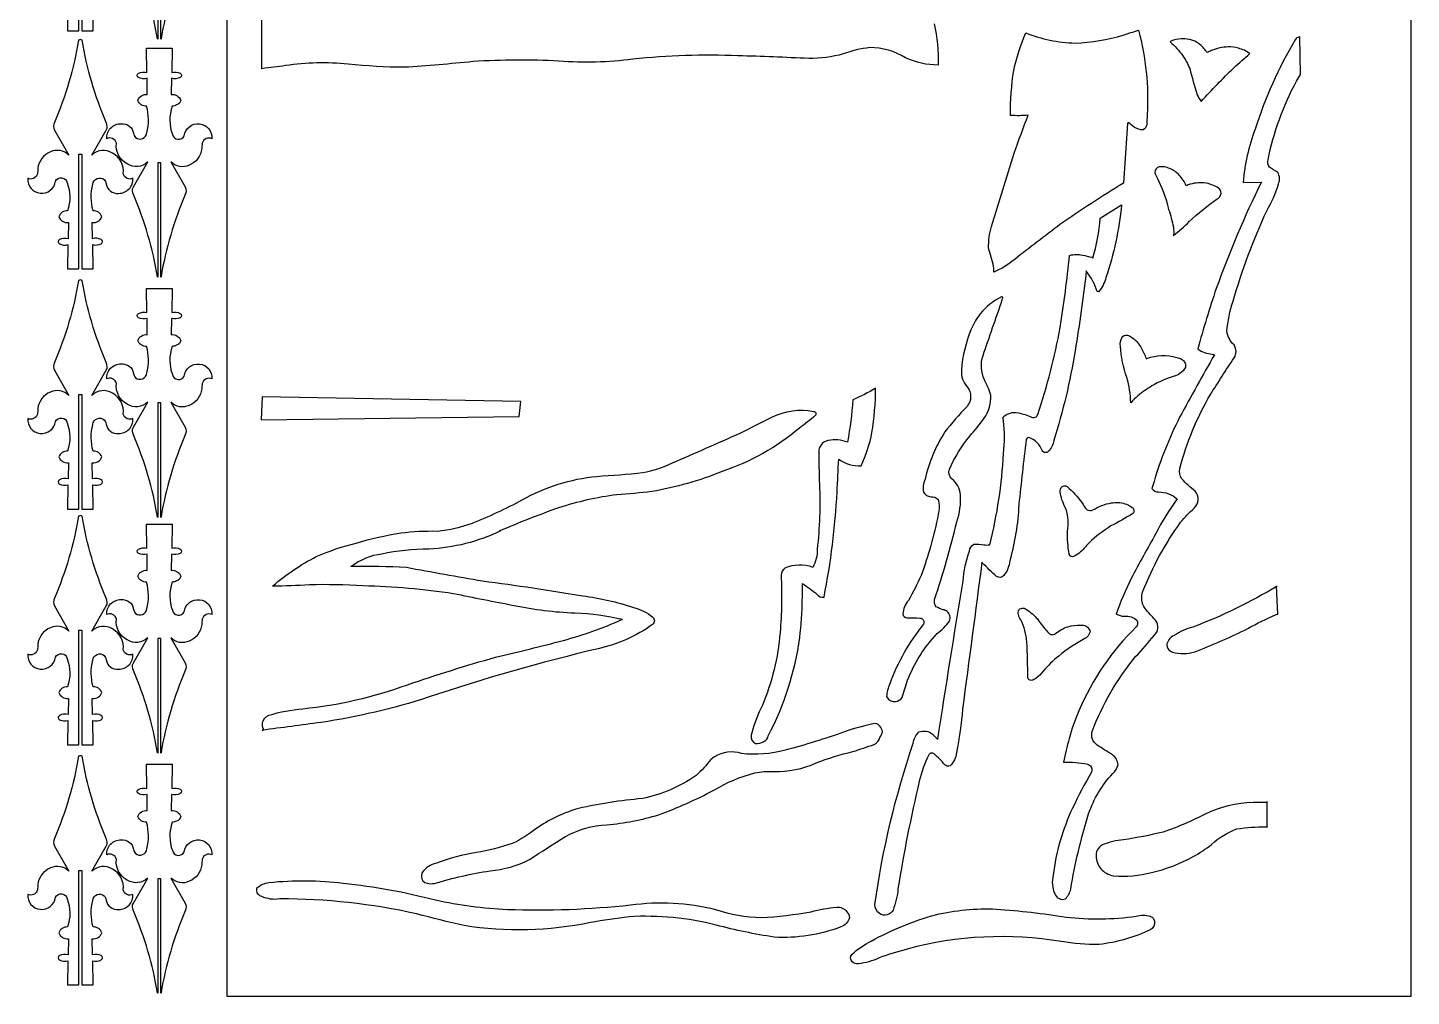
# Model space of a CAD drawing. Header units: millimetres. Extents: x -277 to 2488, y -1000 to 962.
# Drawn here: x 1507 to 2488, y -1000 to -313 of the extents above; entities that cross this region are included whole.
import ezdxf

# ---------------------------------------------------------------- set-up
doc = ezdxf.new("R2010")
doc.units = ezdxf.units.MM
doc.layers.add('Image', color=70, linetype='Continuous')

msp = doc.modelspace()

# ---------------------------------------------------------------- linework, layer by layer
at = {"layer": 'Image'}
for points in [[(1648, -1000), (2488, -1000), (2488, 785), (1648, 785)], [(1856.43, -578.3), (1673.08, -575.08), (1673.08, -575.08), (1672.35, -591.21), (1672.35, -591.21), (1855.45, -588.91), (1855.45, -588.91), (1856.43, -578.3)]]:
    msp.add_lwpolyline(points, close=True, dxfattribs=at)
msp.add_lwpolyline([(1535.38, -298.5), (1535.04, -315.63), (1543.18, -315.63), (1543.18, -234.4)], dxfattribs=at)
for points in [[(1545.19, -234.4), (1545.19, -315.63), (1553.34, -315.63), (1553, -298.5, 0.176895)], [(1599.18, -240.41), (1599.18, -321.55, -0.210658), (1598.94, -321.31, 0.059291), (1581.82, -263.05, -0.248044)], [(1618.54, -263.05, 0.059291), (1601.42, -321.31, -0.209547), (1601.19, -321.55), (1601.19, -240.41)], [(2149.72, -310.48, -0.054288), (2152.49, -339.82, -0.109153), (2129.43, -334.65, 0.141405), (2104.02, -327.4, 0.063616), (2085.14, -331.92, -0.06809), (2060.87, -335.16, 0.005072), (2010.51, -333.21, 0.037248), (1936.03, -335.67, -0.051745), (1883.58, -336.99, 0.029254), (1822.83, -337.33, -0.00846), (1773.73, -341.39, -0.025909), (1734.06, -339.06, 0.059931), (1689.71, -340.2, -0.002551), (1672.93, -342.35), (1672.93, -263.36, 0.014873)]]:
    msp.add_lwpolyline(points, format="xyb", dxfattribs=at)
for points in [[(1543.18, -403.01), (1545.19, -403.01), (1545.19, -484.24), (1553.34, -484.24), (1553, -467.11, 0.176895), (1559.03, -466.51, 0.599927), (1558.96, -463.45, 0.183169), (1552.92, -462.91), (1552.69, -451.46, 0.340003), (1559.49, -447.27, 0.331722), (1553.22, -443.16, -0.13246), (1553.04, -424.3, -0.600156), (1561.11, -420.98, -0.133888), (1562.43, -424.06, 0.382908), (1571.27, -430.75, 0.435338), (1581.52, -420.06, -0.502435), (1574.66, -416.89, 0.304334), (1566.97, -402.19, 0.35116), (1552.37, -403.66), (1562.6, -385.9, 0.248044), (1562.55, -380.44, -0.059291), (1545.43, -322.18, 0.319458), (1542.95, -322.18, -0.059291), (1525.83, -380.44, 0.248044), (1525.78, -385.9), (1536.01, -403.66, 0.318641), (1523, -401.33, 0.277564), (1514.05, -413.11, -0.02743), (1513.73, -416.89, -0.483016), (1506.87, -420.06, 0.969952), (1526.57, -422.14, -0.704438), (1534.91, -423.17, -0.166429), (1535.17, -443.16, 0.331722), (1528.89, -447.27, 0.340003), (1535.69, -451.46), (1535.47, -462.91, 0.179213), (1529.35, -463.49, 0.599927), (1529.42, -466.55, 0.180821), (1535.38, -467.11), (1535.04, -484.24), (1543.18, -484.24)], [(2214.68, -316.96, 0.019155), (2214.68, -316.96), (2214.68, -316.96, 0.08955), (2249.52, -324.21, 0.065514), (2283.74, -318.49, 0.004245), (2294.48, -315.08), (2294.48, -315.08, -0.082218), (2300.69, -374.87, -0.001653), (2300.37, -382.15), (2300.37, -382.15, -0.224222), (2297.87, -385.66, -0.1827), (2291.43, -383.73, -0.011006), (2287.3, -380.52), (2286.64, -381.12), (2283.94, -423.64), (2284, -423.5, 0.015055), (2238.86, -452.86, 0.004027), (2206.73, -477.53, -0.072077), (2191.9, -486.56, 0.089929), (2191.8, -482.53, 0.015757), (2188.23, -469.55, -0.077417), (2190.26, -454.32), (2206.36, -402.36, -0.008832), (2216.41, -375.31, -0.047501), (2203.76, -375.47), (2203.76, -375.47, -0.042106), (2206.11, -343.62, -0.050731), (2214.68, -316.96)], [(2368.72, -423.1), (2381.67, -422.73), (2381.67, -422.73, 0.028074), (2349.67, -498.24, 0.01373), (2336.52, -541.05), (2336.52, -541.05, 0.146018), (2346.86, -544.74, -0.048893), (2348.39, -545.11, 0.00511), (2323.72, -589.52, 0.045305), (2305.53, -635.05), (2304.03, -640.07, 0.218792), (2308.75, -642.45, -0.181583), (2322.04, -647.39), (2322.01, -647.35, 0.043119), (2306.85, -671.97, 0.009574), (2289.44, -703.73, 0.031997), (2278.66, -729.04), (2278.66, -729.04, 0.10031), (2284.55, -730.61, -0.221861), (2293.27, -733.4, -0.346661), (2292.91, -738.14, 0.10039), (2252.26, -797.55, 0.037901), (2245.36, -817.36, 0.014735), (2241.27, -833.91, -0.475206), (2241.27, -833.91, -0.047039), (2258.33, -835.33, -0.42372), (2261.4, -840.47, -0.046434), (2261.13, -841.19, 0.018071), (2247.73, -866.7, 0.079925), (2234.02, -914.1, 0.164553), (2235.13, -927.31, 0.434726), (2242.76, -930.87, 0.137074), (2246.48, -923.98, -0.035018), (2259.19, -870.64, -0.106778), (2276.25, -842.05, 0.168544), (2280, -835.89, 0.217358), (2276.1, -828.77, -0.00806), (2265.28, -821.99, -0.307657), (2261.57, -812.15, -0.079225), (2292.51, -759.17, 0.01215), (2305.65, -744.12, 0.384593), (2306.64, -733.4, -0.005366), (2299.15, -725.01, -0.233889), (2297.65, -712.78, -0.060631), (2324.39, -663.97, -0.028193), (2333.98, -653.83, 0.416483), (2334.68, -641.95, -0.026332), (2325.21, -633.21, -0.212564), (2323.84, -625.72, -0.06663), (2345.5, -573.44, -0.006603), (2362.36, -547.34, 0.310332), (2362.26, -538.21, -0.160774), (2357.18, -528.62, -0.060107), (2361.67, -507.12, -0.039116), (2385.52, -443.13, 0.060803), (2393.76, -424.09, 0.258806), (2393.23, -415.97, 0.03681), (2387.36, -412.21, -0.214474), (2386.38, -406.92, -0.073476), (2406.54, -351.26, -0.024877), (2409.43, -346.44), (2409.43, -346.44), (2408.93, -319.69, 0.1789), (2405.64, -321.81), (2405.64, -321.81, 0.05573), (2377.28, -385.23, 0.070658), (2368.72, -423.1)], [(2373.52, -331.69, 0.11031), (2365.38, -327.9, 0.079379), (2358.16, -326.97, 0.097812), (2346.28, -329.49, 0.027758), (2343.24, -331, 0.011991), (2341.58, -328.85, 0.110503), (2335.63, -323.57, 0.144985), (2324.83, -321.22, 0.115612), (2317.49, -322.96, 0.010349), (2316.89, -323.28, -0.067134), (2325.93, -333.25, -0.052862), (2330.82, -342.24, 0.014217), (2336.2, -360.86, 0.101494), (2339.08, -365.57, -0.013797), (2362.08, -341.66, -0.011615), (2373.52, -331.69)], [(1601.19, -409.03), (1599.18, -409.03), (1599.18, -490.16, -0.210658), (1598.94, -489.93, 0.059291), (1581.82, -431.67, -0.248044), (1581.77, -426.2), (1592, -408.44, -0.35116), (1577.4, -409.92, -0.304334), (1569.72, -395.22, 0.502435), (1562.86, -392.04, -0.435338), (1573.1, -381.35, -0.382908), (1581.95, -388.05, 0.133888), (1583.27, -391.13, 0.600156), (1591.34, -387.81, 0.13246), (1591.16, -368.94, -0.331722), (1584.88, -364.83, -0.340003), (1591.68, -360.64), (1591.59, -356.03), (1591.46, -349.2, -0.183169), (1585.41, -348.65, -0.599927), (1585.34, -345.6, -0.176895), (1591.37, -344.99), (1591.03, -327.86), (1609.33, -327.86), (1608.99, -344.99, -0.180821), (1614.95, -345.56, -0.599927), (1615.02, -348.61, -0.179213), (1608.91, -349.2), (1608.68, -360.64, -0.340003), (1615.48, -364.83, -0.259714), (1612.48, -368.07, -0.122481), (1609.21, -368.94, 0.166429), (1609.46, -388.93, 0.704438), (1617.8, -389.96, -0.969952), (1637.51, -392.04, 0.483016), (1630.65, -395.22, 0.02743), (1630.32, -399, -0.277564), (1621.37, -410.78, -0.318641), (1608.36, -408.44), (1618.59, -426.2, -0.248044), (1618.54, -431.67, 0.059291), (1601.42, -489.93, -0.209547), (1601.19, -490.16)], [(2319.22, -460.53, 0.04135), (2330.49, -450.71, -0.033594), (2350.35, -434.6, 0.141244), (2352.32, -432.95, 0.302406), (2352.34, -428.19, 0.077514), (2351.38, -427.13, 0.11731), (2341.13, -423.39, 0.122284), (2329.77, -424.81, 0.002582), (2328.29, -425.38, 0.099901), (2323.37, -417.76, 0.032007), (2321.1, -415.72, 0.120997), (2313.88, -412.23, 0.057586), (2309.93, -411.85, 0.157052), (2307.5, -412.94, 0.168829), (2306.24, -415.18, 0.148849), (2306.5, -417.39, -0.06118), (2314.91, -438.01, -0.011682), (2315.91, -442.11, -0.031269), (2319.3, -454.76, -0.048179), (2319.47, -460.18)], [(2282.58, -438.98, -0.056034), (2271.42, -490.4, -0.128567), (2266.15, -500.52), (2265.16, -500.35, 0.093582), (2257.7, -486.17), (2257.53, -485.68, -0.015241), (2249.54, -542.33, -0.037685), (2234.39, -605.93, -0.161665), (2230.58, -613.83, -0.470314), (2226.21, -613.16, 0.211703), (2217.39, -603.95, 0.413966), (2214.93, -605.28, 0.00493), (2209.7, -651.43, -0.053934), (2203.31, -691.16, -0.136669), (2199.02, -701.76, -0.382745), (2193.95, -702.33, -0.014788), (2183.67, -692.62), (2183.52, -692.25, -0.000347), (2169.77, -796.4, -0.022141), (2165.48, -827.29, -0.1965), (2160.87, -836.5, -0.304959), (2157.27, -835.86, 0.019627), (2149.69, -828.03, 0.443297), (2145.77, -828.83, 0.060283), (2139.09, -847.56, 0.018569), (2123.97, -923.68, -0.077029), (2120.46, -938.96, -0.462602), (2110.89, -941.31, -0.265636), (2107.64, -934.8, -0.047081), (2134.79, -820.64, -0.174751), (2138.75, -812.55, -0.272469), (2148.54, -814.23, -0.039776), (2152.15, -817.99, 0.234488), (2152.15, -817.99, -0.002286), (2170.09, -705.73, -0.060689), (2174.61, -684.36, -0.236492), (2177.87, -679.43, -0.053409), (2184.84, -679.95, 0.053604), (2189.12, -679.95), (2189.06, -679.95, 0.049795), (2198.76, -615.14, 0.059725), (2198.86, -591.95, 0.021568), (2198.38, -589.6, -0.277641), (2209.35, -586.42, -0.058368), (2218.73, -589.39, 0.43125), (2223.07, -587.62), (2223.08, -587.61, 0.0373), (2238.97, -525.75, 0.013539), (2245.69, -474.7, -0.123394), (2254.88, -474.48, -0.007792), (2261.34, -476.06), (2262.04, -476.72, 0.057221), (2267.4, -448.38, 2.588448), (2267.4, -448.38), (2282.58, -438.98, 0.11587)], [(1543.18, -573.31), (1545.19, -573.31), (1545.19, -654.54), (1553.34, -654.54), (1553, -637.41, 0.176895), (1559.03, -636.8, 0.599927), (1558.96, -633.75, 0.183169), (1552.92, -633.2), (1552.69, -621.76, 0.340003), (1559.49, -617.56, 0.331722), (1553.22, -613.46, -0.13246), (1553.04, -594.59, -0.600156), (1561.11, -591.27, -0.133888), (1562.43, -594.35, 0.382908), (1571.27, -601.04, 0.435338), (1581.52, -590.36, -0.502435), (1574.66, -587.18, 0.304334), (1566.97, -572.48, 0.35116), (1552.37, -573.96), (1562.6, -556.19, 0.248044), (1562.55, -550.73, -0.059291), (1545.43, -492.47, 0.319458), (1542.95, -492.47, -0.059291), (1525.83, -550.73, 0.248044), (1525.78, -556.19), (1536.01, -573.96, 0.318641), (1523, -571.62, 0.277564), (1514.05, -583.4, -0.02743), (1513.73, -587.18, -0.483016), (1506.87, -590.36, 0.969952), (1526.57, -592.44, -0.704438), (1534.91, -593.47, -0.166429), (1535.17, -613.46, 0.331722), (1528.89, -617.56, 0.340003), (1535.69, -621.76), (1535.47, -633.2, 0.179213), (1529.35, -633.79, 0.599927), (1529.42, -636.84, 0.180821), (1535.38, -637.41), (1535.04, -654.54), (1543.18, -654.54)], [(1601.19, -579.32), (1599.18, -579.32), (1599.18, -660.46, -0.210658), (1598.94, -660.22, 0.059291), (1581.82, -601.96, -0.248044), (1581.77, -596.5), (1592, -578.74, -0.35116), (1577.4, -580.21, -0.304334), (1569.72, -565.51, 0.502435), (1562.86, -562.34, -0.435338), (1573.1, -551.65, -0.382908), (1581.95, -558.34, 0.133888), (1583.27, -561.42, 0.600156), (1591.34, -558.1, 0.13246), (1591.16, -539.23, -0.331722), (1584.88, -535.13, -0.340003), (1591.68, -530.94), (1591.59, -526.32), (1591.46, -519.49, -0.183169), (1585.41, -518.95, -0.599927), (1585.34, -515.89, -0.176895), (1591.37, -515.28), (1591.03, -498.16), (1609.33, -498.16), (1608.99, -515.28, -0.180821), (1614.95, -515.85, -0.599927), (1615.02, -518.9, -0.179213), (1608.91, -519.49), (1608.68, -530.94, -0.340003), (1615.48, -535.13, -0.259714), (1612.48, -538.37, -0.122481), (1609.21, -539.23, 0.166429), (1609.46, -559.23, 0.704438), (1617.8, -560.26, -0.969952), (1637.51, -562.34, 0.483016), (1630.65, -565.51, 0.02743), (1630.32, -569.29, -0.277564), (1621.37, -581.07, -0.318641), (1608.36, -578.74), (1618.59, -596.5, -0.248044), (1618.54, -601.96, 0.059291), (1601.42, -660.22, -0.209547), (1601.19, -660.46)], [(2198.21, -505.34, 0.736887), (2197.48, -504.2, 0.113299), (2182.22, -516.24, 0.076976), (2175.96, -527.04, 0.082261), (2168.96, -555.96, 0.202571), (2173.07, -567.95, -0.354664), (2172.98, -581.89, 0.034192), (2157.29, -599.91, 0.086203), (2143.16, -633.47, 0.148514), (2142.06, -642.66, 0.223889), (2147.27, -645.86, -0.254695), (2152.46, -647.73, -0.127672), (2152.48, -658.48, -0.040882), (2140.37, -701.69, -0.026449), (2131.35, -719.29, 0.151575), (2127.37, -728.85, 0.344505), (2130.48, -731.71, -0.021344), (2139.37, -731.81, -0.321427), (2142.31, -734.05, -0.192662), (2142.12, -736.22, 0.085103), (2118.14, -778.48, 0.090431), (2115.91, -787.49, 0.320329), (2122.24, -791.04, 0.245882), (2126.9, -788.06, -0.018883), (2130.81, -775.98, -0.095724), (2151.71, -742.79, 0.084267), (2160.42, -734.06, 0.346712), (2158.86, -727.23, 0.125084), (2155.94, -725.91, -0.052171), (2150.99, -723.82, -0.202133), (2149.98, -718.64, 0.02117), (2165.71, -663.64, 0.092491), (2168.36, -644.36, 0.203957), (2162.06, -633.09, -0.291379), (2160.41, -626.28, -0.062759), (2174.85, -602.84, 0.029681), (2185.06, -590.24, 0.177341), (2189.72, -573.74, 0.054222), (2185.23, -562.91, -0.184193), (2184.27, -545.68, 0.000464), (2197.95, -506.2), (2198.21, -505.34)], [(2300.34, -547.77, -0.161171), (2321.62, -547.11, -0.008004), (2322.65, -547.44, -0.140396), (2325.78, -548.73, -0.138824), (2327.59, -551.19, -0.13885), (2327.83, -554.1, -0.11801), (2323.84, -558.54, -0.083603), (2319.72, -560.45, 0.062568), (2304.01, -567.26, 0.045819), (2294.16, -574.35, 0.040185), (2289.08, -579.23, 0.058536), (2286.29, -561.41, -0.064075), (2281.72, -539.2, -0.184181), (2282.86, -532.74, -0.016805), (2283.21, -532.2, -0.262443), (2288.08, -531.76, -0.084413), (2293.91, -536.48, -0.053559), (2296.54, -540.21, -0.023531), (2299.99, -547.94, -0.019773)], [(2097.9, -623.88, 0.062547), (2105.53, -600.32, 0.039225), (2108.12, -568.96, -0.024021), (2092, -577.11, -0.027361), (2088.19, -607.1), (2088.19, -607.1, 0.133032), (2074.54, -605.89, 0.200256), (2069.16, -609.45, 0.109242), (2067.95, -612.53, 0.01424), (2068.3, -637.12, -0.038306), (2066.72, -682.98, -0.130929), (2063.58, -695.92), (2063.58, -695.92, 0.188583), (2043.76, -696.43, 0.222318), (2041.1, -701.38, -0.032185), (2040.39, -742.02, -0.077978), (2027.83, -793.67, 0.060723), (2020.46, -813.18, 0.365544), (2021.51, -819.87, 0.06716), (2022.8, -820.72, 0.169652), (2028.96, -819.26, 0.241133), (2031.98, -815.24, 0.088446), (2054.29, -745.66, 0.030422), (2056.15, -718.83, 0.003523), (2056.3, -707.33, -0.041595), (2066.59, -715.13, 0.313616), (2071.55, -716.94), (2071.55, -716.94, 0.03557), (2080.82, -642.37, 0.001734), (2081.95, -619.16), (2081.95, -619.16, 0.180799), (2097.9, -623.88, 0.560559)], [(1674.06, -810.63, -0.351008), (1675.9, -801.91, -0.07427), (1677.91, -800.7, -0.048796), (1701.93, -796.11, 0.061858), (1776.18, -779.08, -0.01323), (1838.62, -759.55, 0.007134), (1886.76, -747.66, 0.039112), (1928.01, -732.96), (1928.75, -732.96, 0.047815), (1894.94, -728.35, -0.045395), (1851.82, -723.09, -0.005635), (1808.77, -714.56, 0.031075), (1744.73, -709.02, 0.020661), (1706.57, -708.26, -0.019183), (1680.68, -709.22), (1680.68, -708.99, -0.05825), (1711.51, -688.26, -0.045746), (1739.87, -678.68, -0.03141), (1771.44, -671.42, -0.034927), (1797.43, -670.14, 0.060881), (1822.18, -664.52, 0.02823), (1857.48, -648.06, -0.104154), (1910.42, -631.38, 0.009025), (1943.02, -628.74, 0.069839), (1963.98, -621.87, 0.001508), (2012.56, -600.54, -0.00244), (2034.92, -589.26, -0.167609), (2064.1, -585.38, -0.462521), (2065.84, -587.3, -0.164699), (2065.35, -588.27, -0.023507), (2054.14, -597.14, -0.092922), (1999.33, -627.91, -0.051953), (1949.44, -642.22, -0.009984), (1924.64, -644.41, 0.047427), (1883.17, -653.77, 0.017955), (1841.24, -670.27), (1842.24, -670.01, -0.098528), (1791.25, -683.02, 0.049134), (1757.98, -686.43, 0.13206), (1736.33, -695.39), (1736.33, -695.16, -0.019569), (1775.46, -695.85, 0.00288), (1829.42, -705.49, -0.009289), (1900.43, -716.08, -0.050767), (1936.39, -724.38, -0.125023), (1950.03, -731.21, -0.477807), (1949.97, -736.39, -0.100771), (1911.27, -753.57, 0.022395), (1790.77, -788.03, -0.042456), (1714.8, -805.79, -0.004421), (1673.08, -811.32, 0.487383)], [(2239.64, -639.34, -0.21657), (2241.88, -638.1, -0.172907), (2243.9, -638.62, -0.061475), (2254.27, -649.93, -0.014938), (2256.31, -652.98, 0.173953), (2258.24, -655.07, 0.226398), (2262.15, -655.21, -0.101422), (2275.47, -650.21, 0.007617), (2276.41, -650.07, -0.135875), (2286.12, -651.19, -0.064441), (2290.04, -653.4, -0.184407), (2291.18, -655.12, -0.246672), (2290.46, -657.68, -0.027806), (2290.22, -657.92, -0.020094), (2275.02, -666.49, 0.052693), (2259.5, -678.5, 0.006962), (2257.68, -680.29, -0.091939), (2250.39, -687.19, -0.012816), (2249.15, -687.95, -0.28539), (2246.36, -687.89, -0.184741), (2245.35, -686.55, -0.051226), (2244.24, -670.38, 0.10132), (2243.3, -654.67, -0.083545), (2239.15, -643.67, -0.207876)], [(1543.18, -740.39), (1545.19, -740.39), (1545.19, -821.62), (1553.34, -821.62), (1553, -804.49, 0.176895), (1559.03, -803.89, 0.599927), (1558.96, -800.83, 0.183169), (1552.92, -800.29), (1552.69, -788.84, 0.340003), (1559.49, -784.65, 0.331722), (1553.22, -780.54, -0.13246), (1553.04, -761.68, -0.600156), (1561.11, -758.36, -0.133888), (1562.43, -761.44, 0.382908), (1571.27, -768.13, 0.435338), (1581.52, -757.44, -0.502435), (1574.66, -754.27, 0.304334), (1566.97, -739.57, 0.35116), (1552.37, -741.04), (1562.6, -723.28, 0.248044), (1562.55, -717.82, -0.059291), (1545.43, -659.56, 0.319458), (1542.95, -659.56, -0.059291), (1525.83, -717.82, 0.248044), (1525.78, -723.28), (1536.01, -741.04, 0.318641), (1523, -738.71, 0.277564), (1514.05, -750.49, -0.02743), (1513.73, -754.27, -0.483016), (1506.87, -757.44, 0.969952), (1526.57, -759.52, -0.704438), (1534.91, -760.55, -0.166429), (1535.17, -780.54, 0.331722), (1528.89, -784.65, 0.340003), (1535.69, -788.84), (1535.47, -800.29, 0.179213), (1529.35, -800.87, 0.599927), (1529.42, -803.93, 0.180821), (1535.38, -804.49), (1535.04, -821.62), (1543.18, -821.62)], [(1601.19, -746.41), (1599.18, -746.41), (1599.18, -827.54, -0.210658), (1598.94, -827.31, 0.059291), (1581.82, -769.05, -0.248044), (1581.77, -763.58), (1592, -745.82, -0.35116), (1577.4, -747.3, -0.304334), (1569.72, -732.6, 0.502435), (1562.86, -729.42, -0.435338), (1573.1, -718.73, -0.382908), (1581.95, -725.43, 0.133888), (1583.27, -728.51, 0.600156), (1591.34, -725.19, 0.13246), (1591.16, -706.32, -0.331722), (1584.88, -702.21, -0.340003), (1591.68, -698.02), (1591.59, -693.41), (1591.46, -686.58, -0.183169), (1585.41, -686.03, -0.599927), (1585.34, -682.98, -0.176895), (1591.37, -682.37), (1591.03, -665.24), (1609.33, -665.24), (1608.99, -682.37, -0.180821), (1614.95, -682.94, -0.599927), (1615.02, -685.99, -0.179213), (1608.91, -686.58), (1608.68, -698.02, -0.340003), (1615.48, -702.21, -0.259714), (1612.48, -705.45, -0.122481), (1609.21, -706.32, 0.166429), (1609.46, -726.31, 0.704438), (1617.8, -727.34, -0.969952), (1637.51, -729.42, 0.483016), (1630.65, -732.6, 0.02743), (1630.32, -736.38, -0.277564), (1621.37, -748.16, -0.318641), (1608.36, -745.82), (1618.59, -763.58, -0.248044), (1618.54, -769.05, 0.059291), (1601.42, -827.31, -0.209547), (1601.19, -827.54)], [(2392.9, -709.12, -0.047539), (2332.95, -738.25, 0.073118), (2319.84, -744.09, 0.131909), (2316.06, -747.25, 0.121507), (2314.53, -751.17, 0.180652), (2317.03, -755.14, 0.126328), (2320.43, -756.55, 0.133835), (2336.31, -755.14), (2336.48, -755.08, 0.019786), (2372.07, -739.26, -0.026181), (2392.18, -729.42, -0.038866), (2393.42, -729), (2393.24, -729.17), (2392.38, -709.28)], [(2230.84, -742.48, 0.240665), (2234.04, -743.52, 0.126581), (2235.68, -742.81, -0.101879), (2244.54, -737.99, -0.087317), (2253.44, -736.92, -0.164796), (2257.36, -737.64, -0.142336), (2259.6, -739.88, -0.082429), (2260.19, -741.53, -0.155284), (2258.01, -745.27, -0.058842), (2256.55, -746.3, 0.05172), (2237.94, -758.77, 0.036425), (2226.89, -769.4, -0.114967), (2221.76, -774.63, -0.03466), (2219.7, -775.75, -0.274108), (2217.04, -775.57, -0.200305), (2216.06, -774.1, 0.009788), (2215.35, -748.75, 0.094537), (2211.09, -733.02, -0.147528), (2209.35, -729.28, -0.121909), (2209.69, -725.92, -0.230345), (2213.03, -724.79, -0.062677), (2214, -725.04, -0.073564), (2222.04, -731.63, -0.023984), (2224.15, -734.17, 0.044266)], [(1786.98, -918.23, 0.202801), (1793.92, -920.13, 0.017711), (1795.38, -919.9), (1795.38, -919.9, -0.033539), (1834.73, -911.02, 0.094653), (1862.77, -903, -0.009283), (1888.33, -886.7, -0.123708), (1917.52, -878.36, 0.055067), (1954.25, -871.26, 0.036358), (1993.43, -853.84, -0.069249), (2022.45, -841.54, -0.058493), (2035.75, -840.65, 0.11476), (2066, -834.5, -0.031859), (2092, -826.5, -0.004453), (2107, -821.5, 0.209572), (2111.23, -816.42, 0.13254), (2112.91, -812.35, 0.290749), (2108, -806.5, 0.037648), (2086, -812.5, -0.022137), (2044, -825.5, -0.092092), (2013.01, -827.91, 0.227804), (1993.79, -830.23, 0.036149), (1991.33, -832.06, -0.045872), (1980.93, -843.34, -0.102598), (1942.71, -859.81, 0.032266), (1897.52, -866.8, 0.080974), (1867.26, -881.16, -0.062752), (1850.5, -891.68, -0.040662), (1825.04, -898.04, 0.050742), (1796.71, -905.63, 0.176881), (1786.48, -912.33, 0.191904)], [(1543.18, -910.69), (1545.19, -910.69), (1545.19, -991.92), (1553.34, -991.92), (1553, -974.79, 0.176895), (1559.03, -974.18, 0.599927), (1558.96, -971.13, 0.183169), (1552.92, -970.58), (1552.69, -959.14, 0.340003), (1559.49, -954.94, 0.331722), (1553.22, -950.84, -0.13246), (1553.04, -931.97, -0.600156), (1561.11, -928.65, -0.133888), (1562.43, -931.73, 0.382908), (1571.27, -938.42, 0.435338), (1581.52, -927.73, -0.502435), (1574.66, -924.56, 0.304334), (1566.97, -909.86, 0.35116), (1552.37, -911.34), (1562.6, -893.57, 0.248044), (1562.55, -888.11, -0.059291), (1545.43, -829.85, 0.319458), (1542.95, -829.85, -0.059291), (1525.83, -888.11, 0.248044), (1525.78, -893.57), (1536.01, -911.34, 0.318641), (1523, -909, 0.277564), (1514.05, -920.78, -0.02743), (1513.73, -924.56, -0.483016), (1506.87, -927.73, 0.969952), (1526.57, -929.81, -0.704438), (1534.91, -930.84, -0.166429), (1535.17, -950.84, 0.331722), (1528.89, -954.94, 0.340003), (1535.69, -959.14), (1535.47, -970.58, 0.179213), (1529.35, -971.17, 0.599927), (1529.42, -974.22, 0.180821), (1535.38, -974.79), (1535.04, -991.92), (1543.18, -991.92)], [(1601.19, -916.7), (1599.18, -916.7), (1599.18, -997.84, -0.210658), (1598.94, -997.6, 0.059291), (1581.82, -939.34, -0.248044), (1581.77, -933.88), (1592, -916.12, -0.35116), (1577.4, -917.59, -0.304334), (1569.72, -902.89, 0.502435), (1562.86, -899.72, -0.435338), (1573.1, -889.03, -0.382908), (1581.95, -895.72, 0.133888), (1583.27, -898.8, 0.600156), (1591.34, -895.48, 0.13246), (1591.16, -876.61, -0.331722), (1584.88, -872.51, -0.340003), (1591.68, -868.32), (1591.59, -863.7), (1591.46, -856.87, -0.183169), (1585.41, -856.33, -0.599927), (1585.34, -853.27, -0.176895), (1591.37, -852.66), (1591.03, -835.53), (1609.33, -835.53), (1608.99, -852.66, -0.180821), (1614.95, -853.23, -0.599927), (1615.02, -856.28, -0.179213), (1608.91, -856.87), (1608.68, -868.32, -0.340003), (1615.48, -872.51, -0.259714), (1612.48, -875.75, -0.122481), (1609.21, -876.61, 0.166429), (1609.46, -896.61, 0.704438), (1617.8, -897.64, -0.969952), (1637.51, -899.72, 0.483016), (1630.65, -902.89, 0.02743), (1630.32, -906.67, -0.277564), (1621.37, -918.45, -0.318641), (1608.36, -916.12), (1618.59, -933.88, -0.248044), (1618.54, -939.34, 0.059291), (1601.42, -997.6, -0.209547), (1601.19, -997.83)], [(2384.92, -862.64, 0.100173), (2349.56, -867.63, 0.022555), (2342.18, -870.61, -0.037577), (2312.02, -883.53, -0.02209), (2283.97, -889.07, 0.081709), (2268.94, -892.71, 0.161979), (2265.24, -896.49, 0.13684), (2264.46, -900.62, 0.176992), (2267.9, -909.6, 0.163948), (2276.58, -914.56), (2276.98, -914.64, 0.0763), (2303.66, -912.26, 0.072636), (2333.41, -900.87, 0.036354), (2346.37, -892.32, -0.105106), (2364.36, -881.33, -0.040255), (2384.8, -879.76), (2385.96, -879.76), (2385.79, -879.59), (2385.79, -861.99, -0.118601)], [(1677.75, -919.28), (1677.75, -919.28, -0.054403), (1730.65, -919.73, -0.03682), (1795.96, -931.63, 0.043491), (1847.11, -938.4, 0.035285), (1934.2, -935.19, -0.095645), (1994.66, -938.36, 0.07295), (2027.08, -944.2, 0.029618), (2062.41, -940.02, -0.031808), (2080.34, -936.72, -0.244064), (2087.83, -940.06, -0.149544), (2089.55, -944.39, -0.225144), (2083.49, -950.81, -0.106153), (2036.18, -958.05, -0.027527), (1995.16, -949.48, 0.075163), (1933.29, -943.57, 0.010218), (1905.95, -947.74, -0.089757), (1816.31, -949.83, -0.009743), (1782.59, -941.55, 0.056348), (1685.64, -930.97, -0.150371), (1672.85, -929.21, -0.309917), (1669.3, -925.22, -0.129536), (1669.61, -922.95, -0.130762)], [(2305.21, -944.92, -0.3317), (2304.23, -951.81, -0.067772), (2302.86, -952.86, -0.083495), (2266.68, -963.21, -0.046657), (2239.61, -961.16, 0.107154), (2130.57, -966.48, 0.020671), (2110.55, -972.75, -0.094765), (2095.88, -976.88, -0.268461), (2091.5, -975.57, -0.367507), (2091.22, -970.35, -0.067466), (2105.01, -960.8, -0.056339), (2150.62, -942.17, -0.068116), (2193.6, -938.12, -0.021746), (2243.25, -943.83, 0.06605), (2292.81, -943.16, -0.159821), (2302.8, -943.27, -0.147213)]]:
    msp.add_lwpolyline(points, format="xyb", close=True, dxfattribs=at)

doc.saveas('drawing.dxf')
